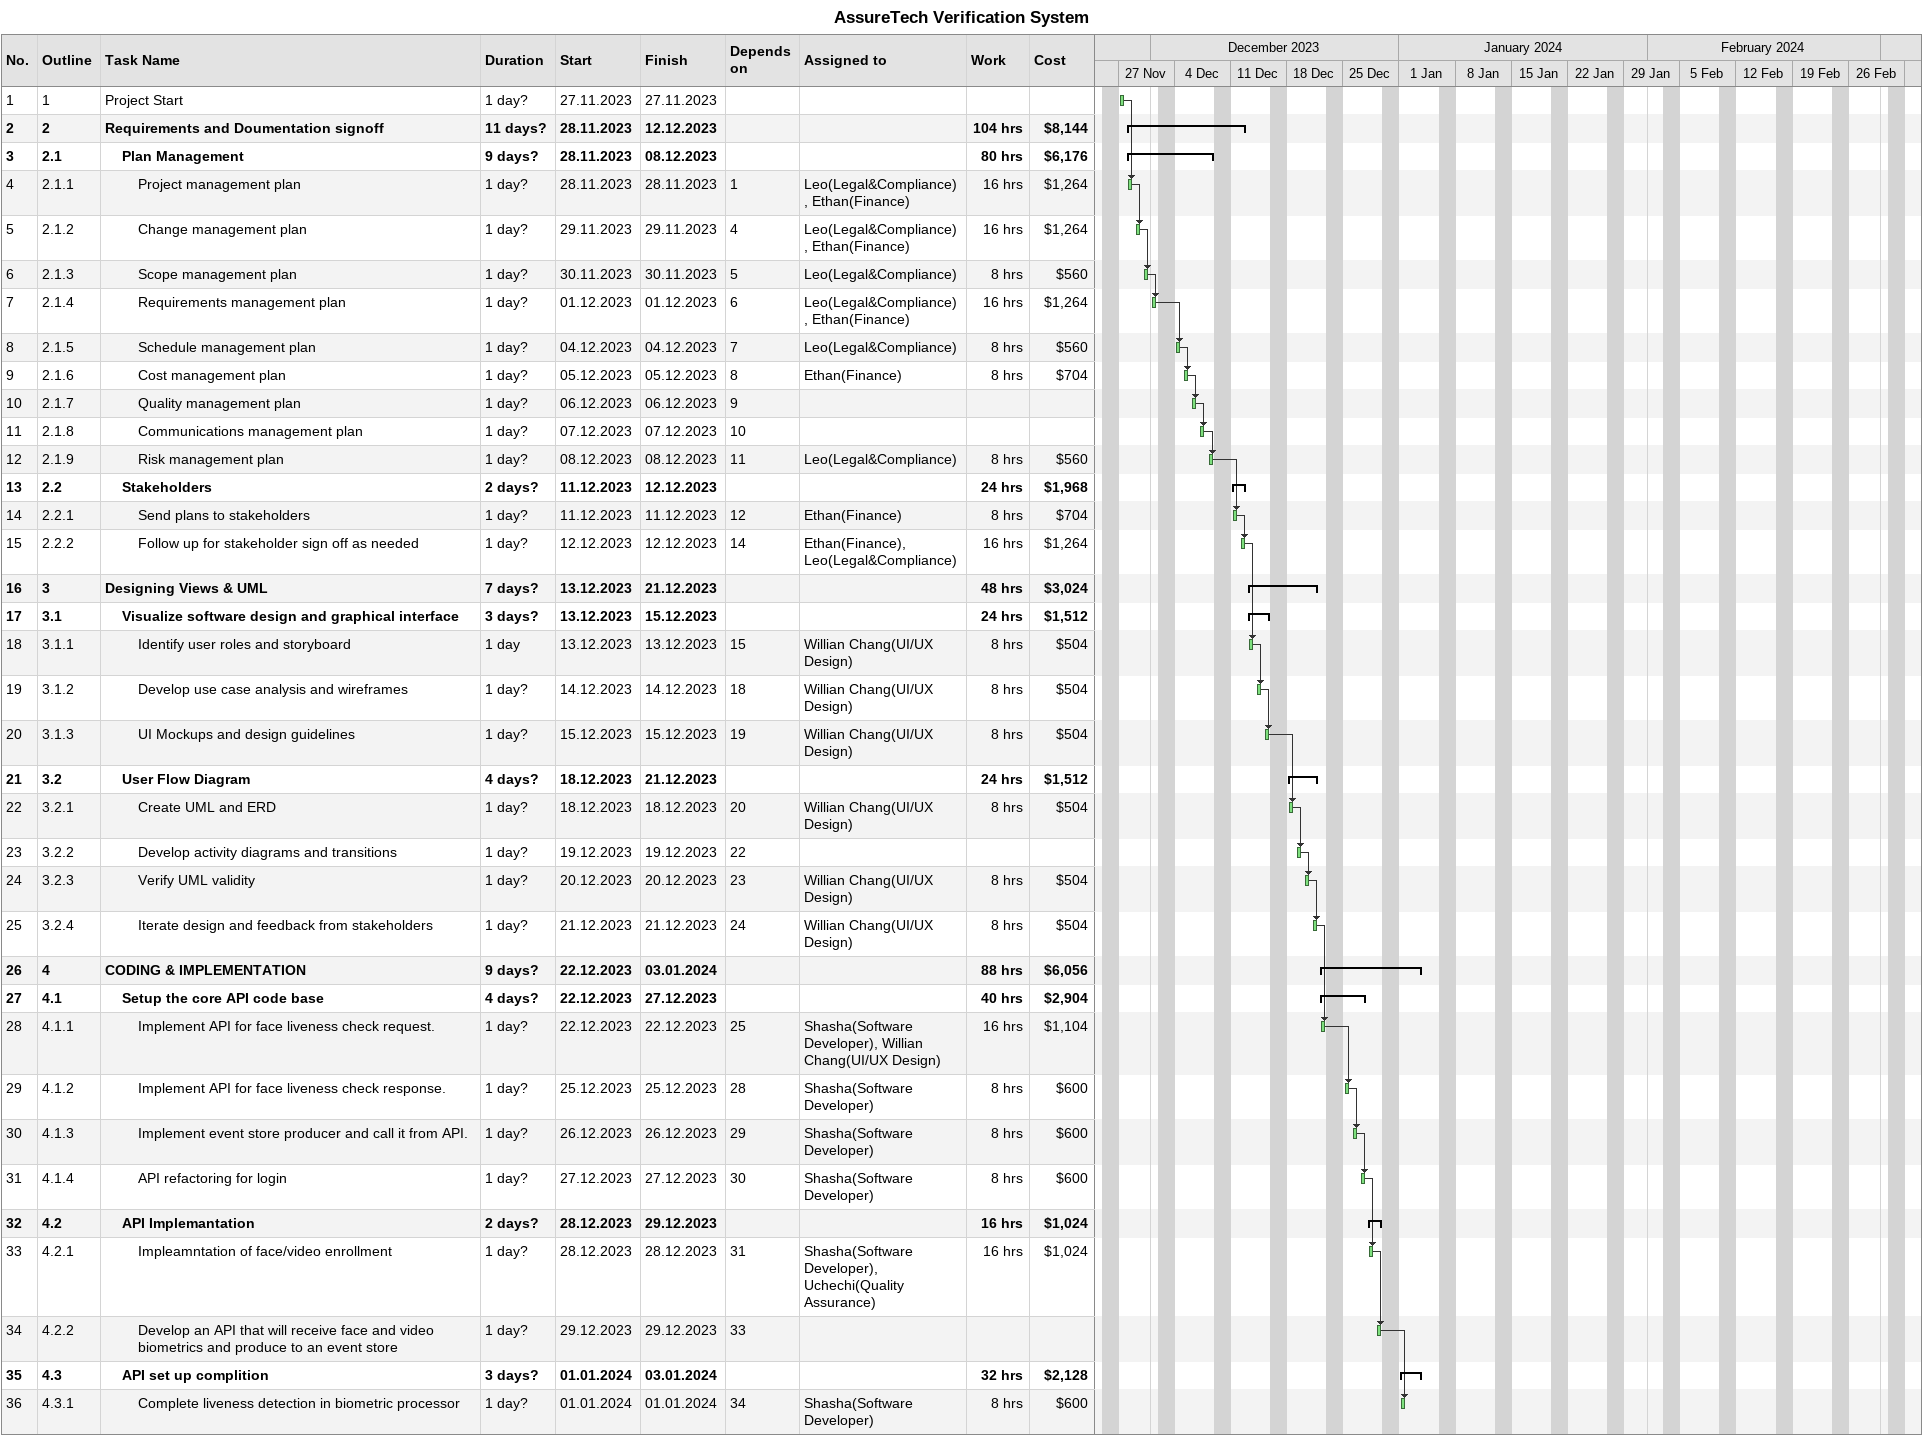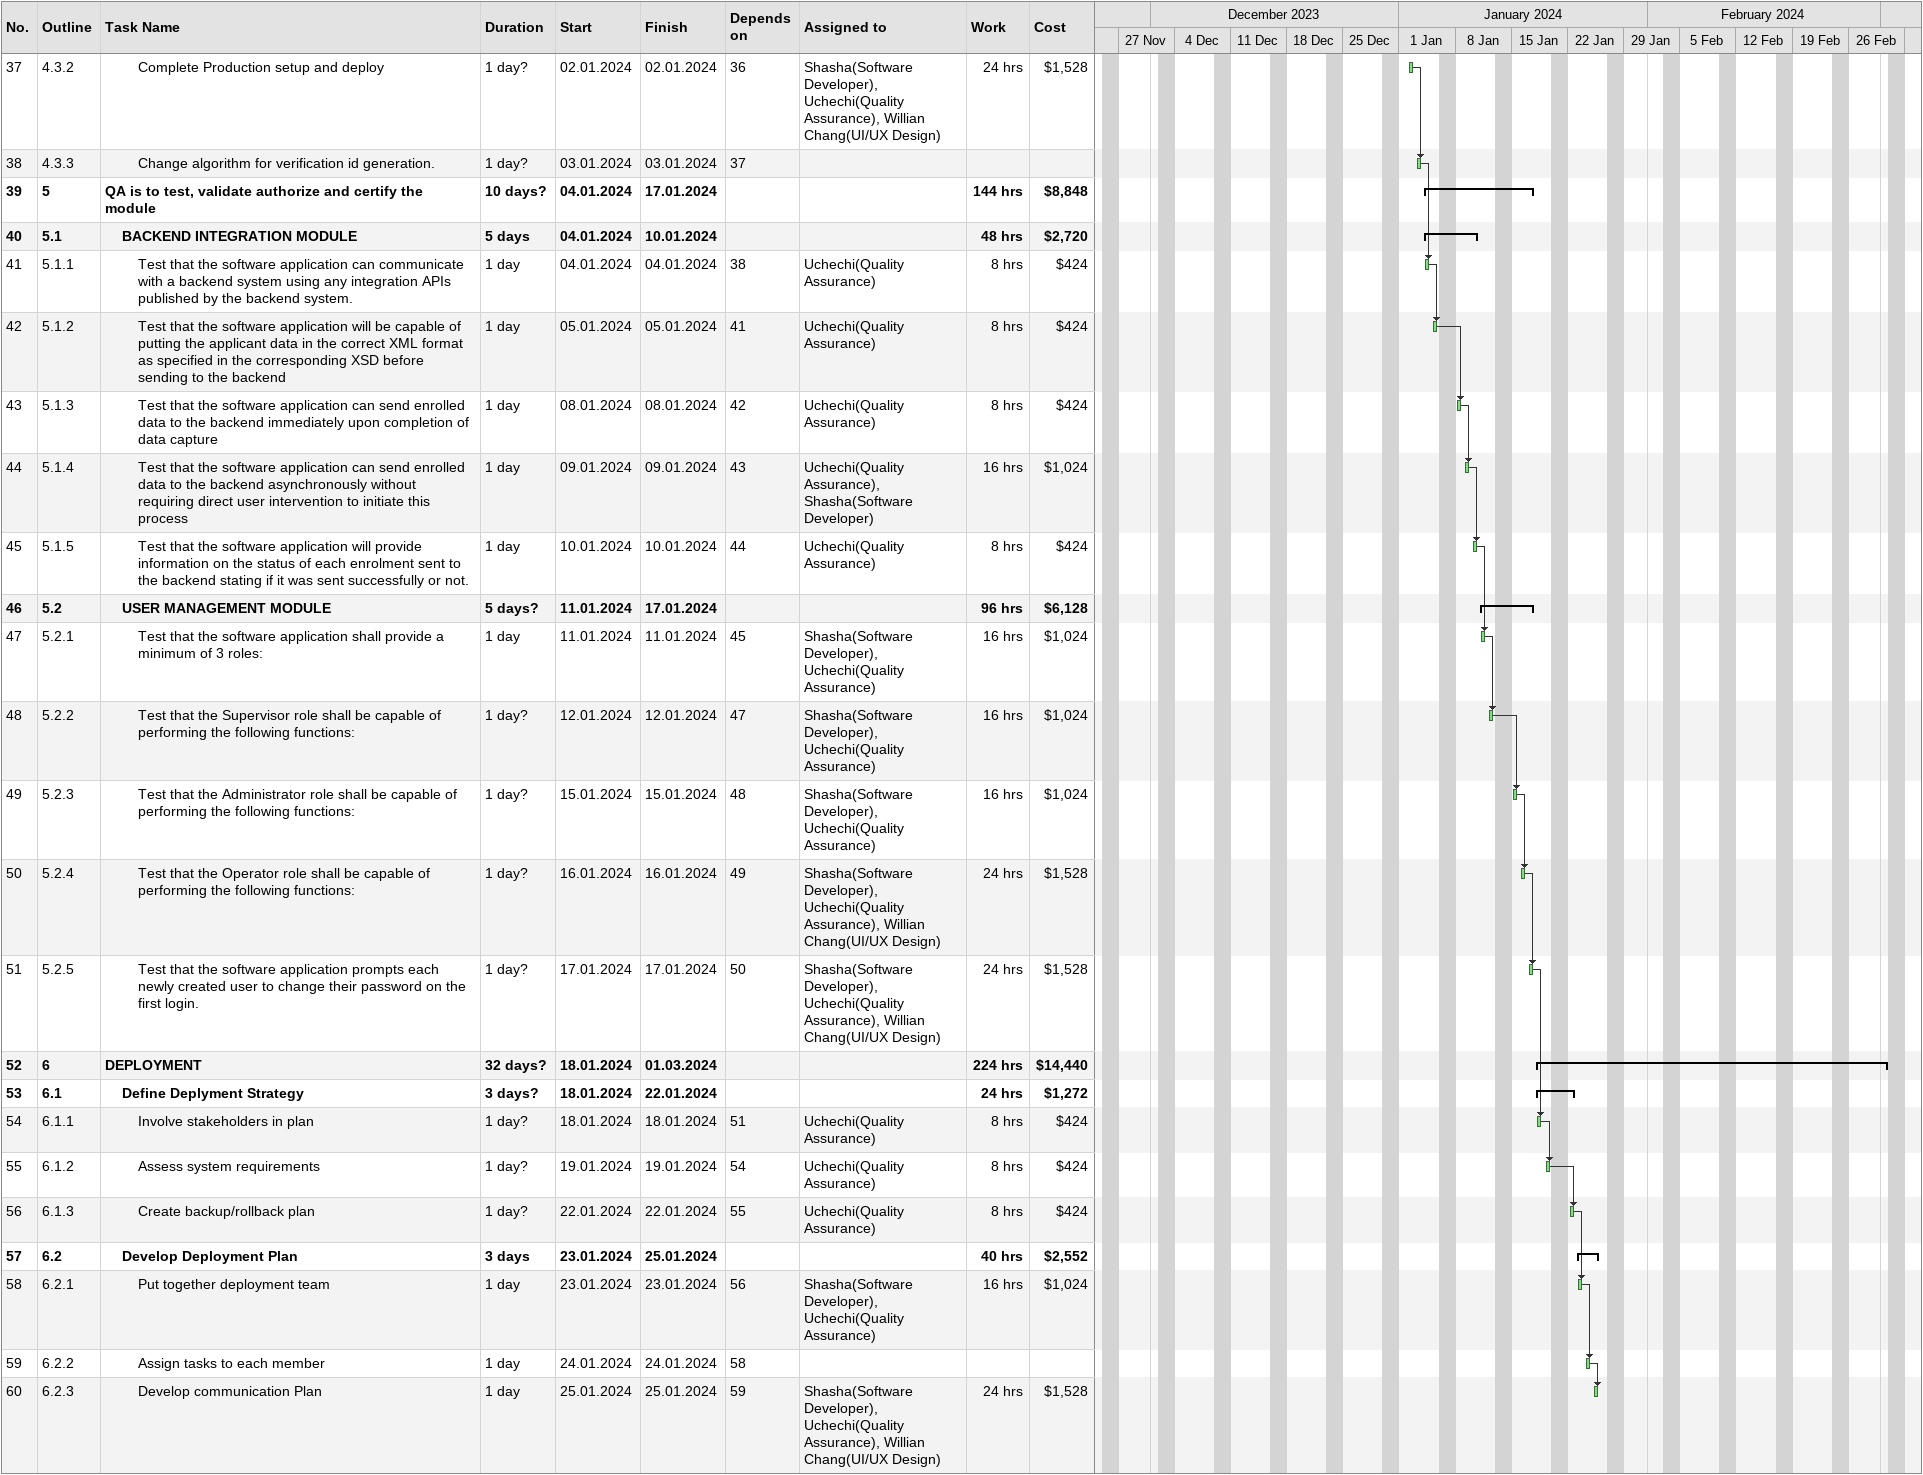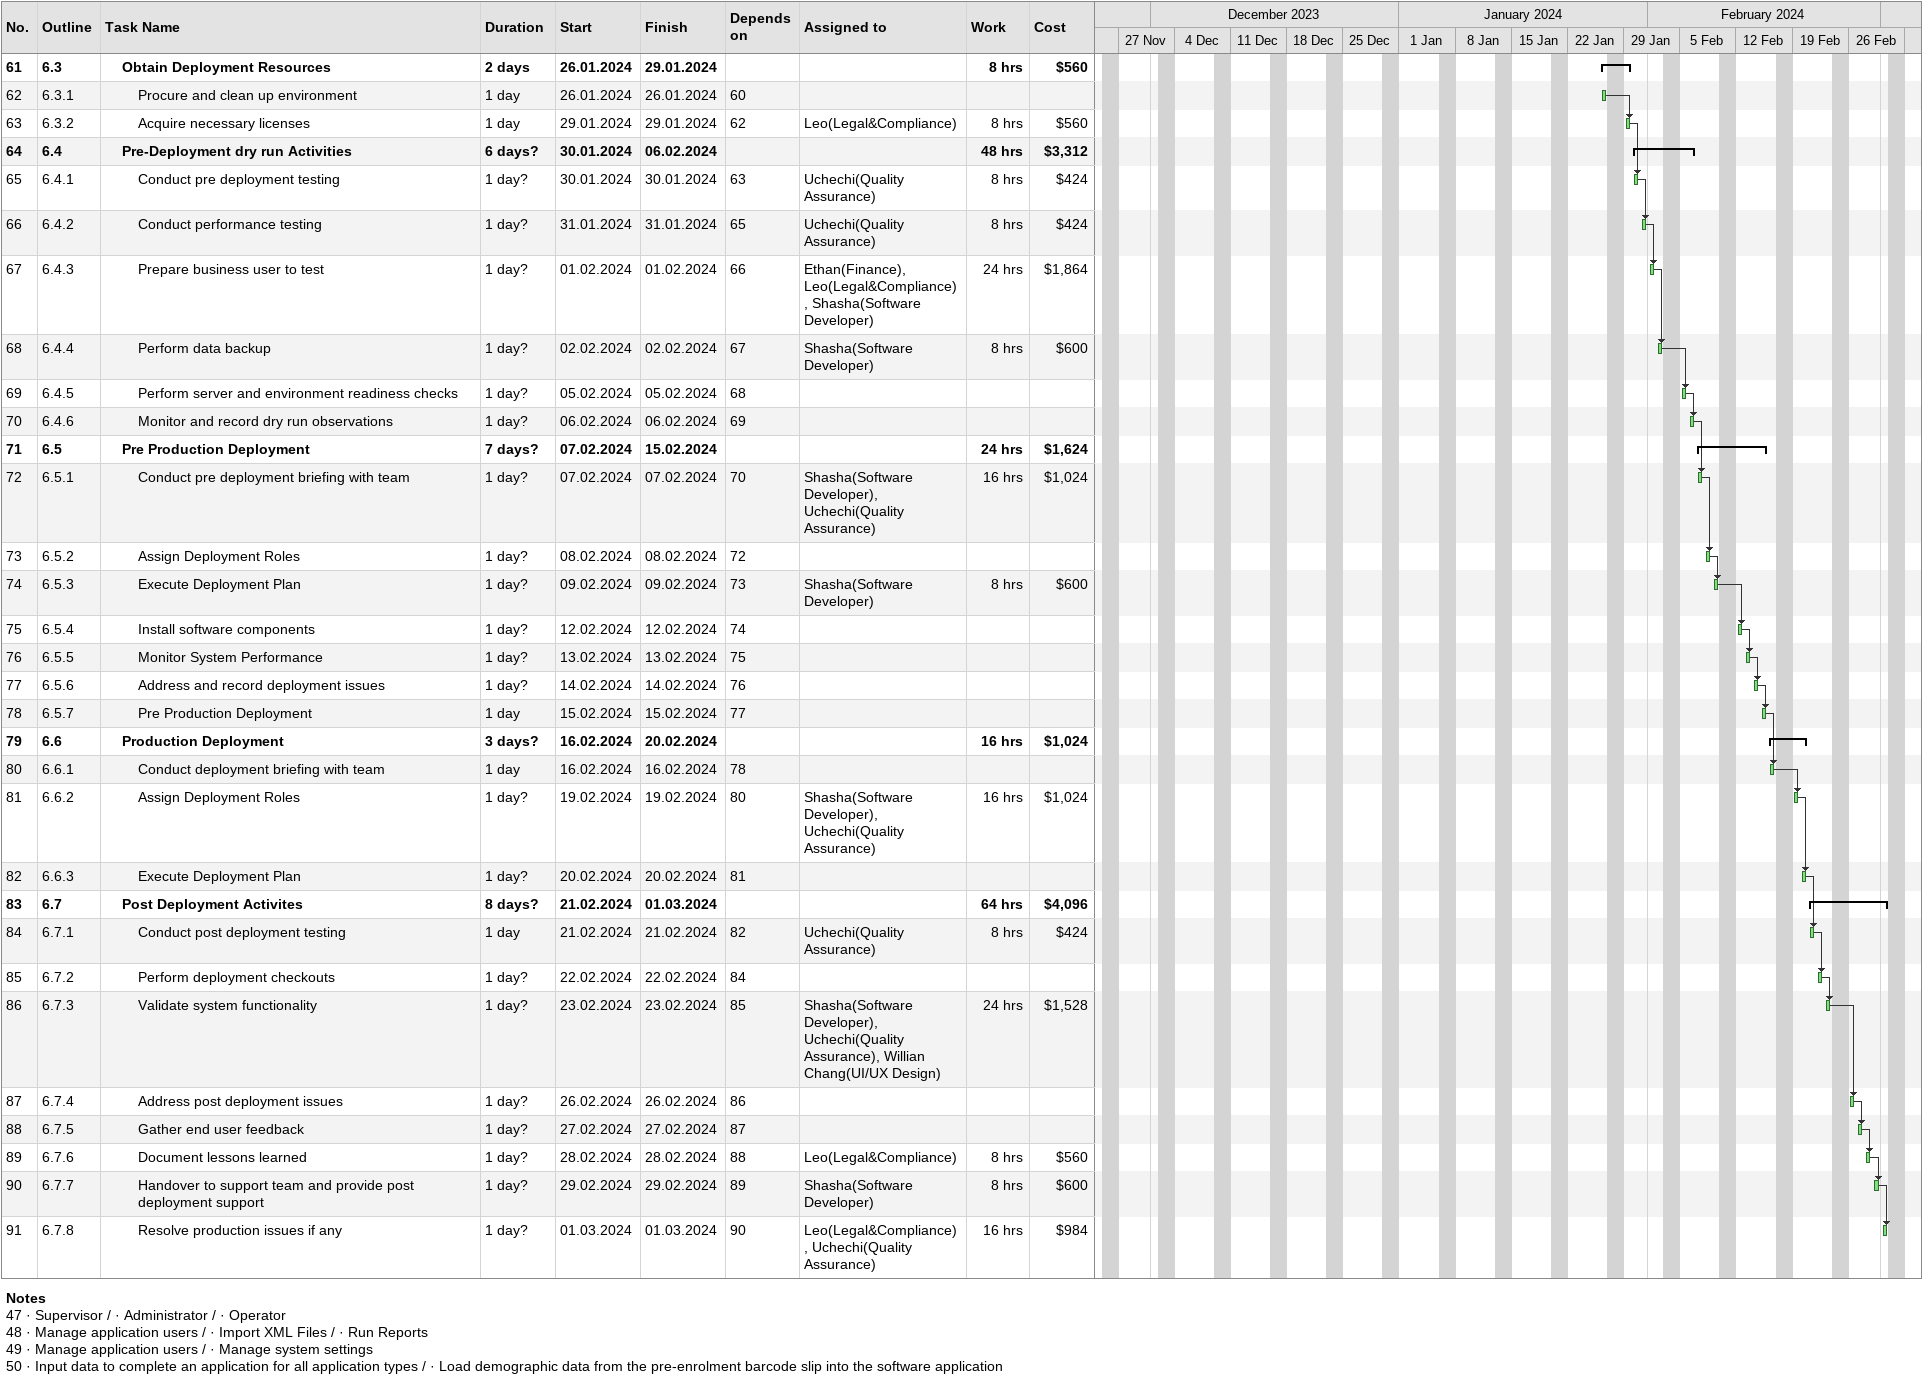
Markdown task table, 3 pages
AssureTech Verification System

| ID | WBS | Task | Duration | Start | Finish | Predecessors | Resources | Work (h) | Cost ($) |
|---|---|---|---|---|---|---|---|---|---|
| 1 | 1 | Project Start | 1d? | 2023-11-27 | 2023-11-27 |  |  |  |  |
| 2 | 2 | **Requirements and Doumentation signoff** | 11d? | 2023-11-28 | 2023-12-12 |  |  | 104 | 8144 |
| 3 | 2.1 | **Plan Management** | 9d? | 2023-11-28 | 2023-12-08 |  |  | 80 | 6176 |
| 4 | 2.1.1 | Project management plan | 1d? | 2023-11-28 | 2023-11-28 | 1 | Leo(Legal&Compliance), Ethan(Finance) | 16 | 1264 |
| 5 | 2.1.2 | Change management plan | 1d? | 2023-11-29 | 2023-11-29 | 4 | Leo(Legal&Compliance), Ethan(Finance) | 16 | 1264 |
| 6 | 2.1.3 | Scope management plan | 1d? | 2023-11-30 | 2023-11-30 | 5 | Leo(Legal&Compliance) | 8 | 560 |
| 7 | 2.1.4 | Requirements management plan | 1d? | 2023-12-01 | 2023-12-01 | 6 | Leo(Legal&Compliance), Ethan(Finance) | 16 | 1264 |
| 8 | 2.1.5 | Schedule management plan | 1d? | 2023-12-04 | 2023-12-04 | 7 | Leo(Legal&Compliance) | 8 | 560 |
| 9 | 2.1.6 | Cost management plan | 1d? | 2023-12-05 | 2023-12-05 | 8 | Ethan(Finance) | 8 | 704 |
| 10 | 2.1.7 | Quality management plan | 1d? | 2023-12-06 | 2023-12-06 | 9 |  |  |  |
| 11 | 2.1.8 | Communications management plan | 1d? | 2023-12-07 | 2023-12-07 | 10 |  |  |  |
| 12 | 2.1.9 | Risk management plan | 1d? | 2023-12-08 | 2023-12-08 | 11 | Leo(Legal&Compliance) | 8 | 560 |
| 13 | 2.2 | **Stakeholders** | 2d? | 2023-12-11 | 2023-12-12 |  |  | 24 | 1968 |
| 14 | 2.2.1 | Send plans to stakeholders | 1d? | 2023-12-11 | 2023-12-11 | 12 | Ethan(Finance) | 8 | 704 |
| 15 | 2.2.2 | Follow up for stakeholder sign off as needed | 1d? | 2023-12-12 | 2023-12-12 | 14 | Ethan(Finance), Leo(Legal&Compliance) | 16 | 1264 |
| 16 | 3 | **Designing Views & UML** | 7d? | 2023-12-13 | 2023-12-21 |  |  | 48 | 3024 |
| 17 | 3.1 | **Visualize software design and graphical interface** | 3d? | 2023-12-13 | 2023-12-15 |  |  | 24 | 1512 |
| 18 | 3.1.1 | Identify user roles and storyboard | 1d | 2023-12-13 | 2023-12-13 | 15 | Willian Chang(UI/UX Design) | 8 | 504 |
| 19 | 3.1.2 | Develop use case analysis and wireframes | 1d? | 2023-12-14 | 2023-12-14 | 18 | Willian Chang(UI/UX Design) | 8 | 504 |
| 20 | 3.1.3 | UI Mockups and design guidelines | 1d? | 2023-12-15 | 2023-12-15 | 19 | Willian Chang(UI/UX Design) | 8 | 504 |
| 21 | 3.2 | **User Flow Diagram** | 4d? | 2023-12-18 | 2023-12-21 |  |  | 24 | 1512 |
| 22 | 3.2.1 | Create UML and ERD | 1d? | 2023-12-18 | 2023-12-18 | 20 | Willian Chang(UI/UX Design) | 8 | 504 |
| 23 | 3.2.2 | Develop activity diagrams and transitions | 1d? | 2023-12-19 | 2023-12-19 | 22 |  |  |  |
| 24 | 3.2.3 | Verify UML validity | 1d? | 2023-12-20 | 2023-12-20 | 23 | Willian Chang(UI/UX Design) | 8 | 504 |
| 25 | 3.2.4 | Iterate design and feedback from stakeholders | 1d? | 2023-12-21 | 2023-12-21 | 24 | Willian Chang(UI/UX Design) | 8 | 504 |
| 26 | 4 | **CODING & IMPLEMENTATION** | 9d? | 2023-12-22 | 2024-01-03 |  |  | 88 | 6056 |
| 27 | 4.1 | **Setup the core API code base** | 4d? | 2023-12-22 | 2023-12-27 |  |  | 40 | 2904 |
| 28 | 4.1.1 | Implement API for face liveness check request. | 1d? | 2023-12-22 | 2023-12-22 | 25 | Shasha(Software Developer), Willian Chang(UI/UX Design) | 16 | 1104 |
| 29 | 4.1.2 | Implement API for face liveness check response. | 1d? | 2023-12-25 | 2023-12-25 | 28 | Shasha(Software Developer) | 8 | 600 |
| 30 | 4.1.3 | Implement event store producer and call it from API. | 1d? | 2023-12-26 | 2023-12-26 | 29 | Shasha(Software Developer) | 8 | 600 |
| 31 | 4.1.4 | API refactoring for login | 1d? | 2023-12-27 | 2023-12-27 | 30 | Shasha(Software Developer) | 8 | 600 |
| 32 | 4.2 | **API Implemantation** | 2d? | 2023-12-28 | 2023-12-29 |  |  | 16 | 1024 |
| 33 | 4.2.1 | Impleamntation of face/video enrollment | 1d? | 2023-12-28 | 2023-12-28 | 31 | Shasha(Software Developer), Uchechi(Quality Assurance) | 16 | 1024 |
| 34 | 4.2.2 | Develop an API that will receive face and video biometrics and produce to an event store | 1d? | 2023-12-29 | 2023-12-29 | 33 |  |  |  |
| 35 | 4.3 | **API set up complition** | 3d? | 2024-01-01 | 2024-01-03 |  |  | 32 | 2128 |
| 36 | 4.3.1 | Complete liveness detection in biometric processor | 1d? | 2024-01-01 | 2024-01-01 | 34 | Shasha(Software Developer) | 8 | 600 |
| 37 | 4.3.2 | Complete Production setup and deploy | 1d? | 2024-01-02 | 2024-01-02 | 36 | Shasha(Software Developer), Uchechi(Quality Assurance), Willian Chang(UI/UX Design) | 24 | 1528 |
| 38 | 4.3.3 | Change algorithm for verification id generation. | 1d? | 2024-01-03 | 2024-01-03 | 37 |  |  |  |
| 39 | 5 | **QA is to test, validate authorize and certify the module** | 10d? | 2024-01-04 | 2024-01-17 |  |  | 144 | 8848 |
| 40 | 5.1 | **BACKEND INTEGRATION MODULE** | 5d | 2024-01-04 | 2024-01-10 |  |  | 48 | 2720 |
| 41 | 5.1.1 | Test that the software application can communicate with a backend system using any integration APIs published by the backend system. | 1d | 2024-01-04 | 2024-01-04 | 38 | Uchechi(Quality Assurance) | 8 | 424 |
| 42 | 5.1.2 | Test that the software application will be capable of putting the applicant data in the correct XML format as specified in the corresponding XSD before sending to the backend | 1d | 2024-01-05 | 2024-01-05 | 41 | Uchechi(Quality Assurance) | 8 | 424 |
| 43 | 5.1.3 | Test that the software application can send enrolled data to the backend immediately upon completion of data capture | 1d | 2024-01-08 | 2024-01-08 | 42 | Uchechi(Quality Assurance) | 8 | 424 |
| 44 | 5.1.4 | Test that the software application can send enrolled data to the backend asynchronously without requiring direct user intervention to initiate this process | 1d | 2024-01-09 | 2024-01-09 | 43 | Uchechi(Quality Assurance), Shasha(Software Developer) | 16 | 1024 |
| 45 | 5.1.5 | Test that the software application will provide information on the status of each enrolment sent to the backend stating if it was sent successfully or not. | 1d | 2024-01-10 | 2024-01-10 | 44 | Uchechi(Quality Assurance) | 8 | 424 |
| 46 | 5.2 | **USER MANAGEMENT MODULE** | 5d? | 2024-01-11 | 2024-01-17 |  |  | 96 | 6128 |
| 47 | 5.2.1 | Test that the software application shall provide a minimum of 3 roles: | 1d | 2024-01-11 | 2024-01-11 | 45 | Shasha(Software Developer), Uchechi(Quality Assurance) | 16 | 1024 |
| 48 | 5.2.2 | Test that the Supervisor role shall be capable of performing the following functions: | 1d? | 2024-01-12 | 2024-01-12 | 47 | Shasha(Software Developer), Uchechi(Quality Assurance) | 16 | 1024 |
| 49 | 5.2.3 | Test that the Administrator role shall be capable of performing the following functions: | 1d? | 2024-01-15 | 2024-01-15 | 48 | Shasha(Software Developer), Uchechi(Quality Assurance) | 16 | 1024 |
| 50 | 5.2.4 | Test that the Operator role shall be capable of performing the following functions: | 1d? | 2024-01-16 | 2024-01-16 | 49 | Shasha(Software Developer), Uchechi(Quality Assurance), Willian Chang(UI/UX Design) | 24 | 1528 |
| 51 | 5.2.5 | Test that the software application prompts each newly created user to change their password on the first login. | 1d? | 2024-01-17 | 2024-01-17 | 50 | Shasha(Software Developer), Uchechi(Quality Assurance), Willian Chang(UI/UX Design) | 24 | 1528 |
| 52 | 6 | **DEPLOYMENT** | 32d? | 2024-01-18 | 2024-03-01 |  |  | 224 | 14440 |
| 53 | 6.1 | **Define Deplyment Strategy** | 3d? | 2024-01-18 | 2024-01-22 |  |  | 24 | 1272 |
| 54 | 6.1.1 | Involve stakeholders in plan | 1d? | 2024-01-18 | 2024-01-18 | 51 | Uchechi(Quality Assurance) | 8 | 424 |
| 55 | 6.1.2 | Assess system requirements | 1d? | 2024-01-19 | 2024-01-19 | 54 | Uchechi(Quality Assurance) | 8 | 424 |
| 56 | 6.1.3 | Create backup/rollback plan | 1d? | 2024-01-22 | 2024-01-22 | 55 | Uchechi(Quality Assurance) | 8 | 424 |
| 57 | 6.2 | **Develop Deployment Plan** | 3d | 2024-01-23 | 2024-01-25 |  |  | 40 | 2552 |
| 58 | 6.2.1 | Put together deployment team | 1d | 2024-01-23 | 2024-01-23 | 56 | Shasha(Software Developer), Uchechi(Quality Assurance) | 16 | 1024 |
| 59 | 6.2.2 | Assign tasks to each member | 1d | 2024-01-24 | 2024-01-24 | 58 |  |  |  |
| 60 | 6.2.3 | Develop communication Plan | 1d | 2024-01-25 | 2024-01-25 | 59 | Shasha(Software Developer), Uchechi(Quality Assurance), Willian Chang(UI/UX Design) | 24 | 1528 |
| 61 | 6.3 | **Obtain Deployment Resources** | 2d | 2024-01-26 | 2024-01-29 |  |  | 8 | 560 |
| 62 | 6.3.1 | Procure and clean up environment | 1d | 2024-01-26 | 2024-01-26 | 60 |  |  |  |
| 63 | 6.3.2 | Acquire necessary licenses | 1d | 2024-01-29 | 2024-01-29 | 62 | Leo(Legal&Compliance) | 8 | 560 |
| 64 | 6.4 | **Pre-Deployment dry run Activities** | 6d? | 2024-01-30 | 2024-02-06 |  |  | 48 | 3312 |
| 65 | 6.4.1 | Conduct pre deployment testing | 1d? | 2024-01-30 | 2024-01-30 | 63 | Uchechi(Quality Assurance) | 8 | 424 |
| 66 | 6.4.2 | Conduct performance testing | 1d? | 2024-01-31 | 2024-01-31 | 65 | Uchechi(Quality Assurance) | 8 | 424 |
| 67 | 6.4.3 | Prepare business user to test | 1d? | 2024-02-01 | 2024-02-01 | 66 | Ethan(Finance), Leo(Legal&Compliance), Shasha(Software Developer) | 24 | 1864 |
| 68 | 6.4.4 | Perform data backup | 1d? | 2024-02-02 | 2024-02-02 | 67 | Shasha(Software Developer) | 8 | 600 |
| 69 | 6.4.5 | Perform server and environment readiness checks | 1d? | 2024-02-05 | 2024-02-05 | 68 |  |  |  |
| 70 | 6.4.6 | Monitor and record dry run observations | 1d? | 2024-02-06 | 2024-02-06 | 69 |  |  |  |
| 71 | 6.5 | **Pre Production Deployment** | 7d? | 2024-02-07 | 2024-02-15 |  |  | 24 | 1624 |
| 72 | 6.5.1 | Conduct pre deployment briefing with team | 1d? | 2024-02-07 | 2024-02-07 | 70 | Shasha(Software Developer), Uchechi(Quality Assurance) | 16 | 1024 |
| 73 | 6.5.2 | Assign Deployment Roles | 1d? | 2024-02-08 | 2024-02-08 | 72 |  |  |  |
| 74 | 6.5.3 | Execute Deployment Plan | 1d? | 2024-02-09 | 2024-02-09 | 73 | Shasha(Software Developer) | 8 | 600 |
| 75 | 6.5.4 | Install software components | 1d? | 2024-02-12 | 2024-02-12 | 74 |  |  |  |
| 76 | 6.5.5 | Monitor System Performance | 1d? | 2024-02-13 | 2024-02-13 | 75 |  |  |  |
| 77 | 6.5.6 | Address and record deployment issues | 1d? | 2024-02-14 | 2024-02-14 | 76 |  |  |  |
| 78 | 6.5.7 | Pre Production Deployment | 1d | 2024-02-15 | 2024-02-15 | 77 |  |  |  |
| 79 | 6.6 | **Production Deployment** | 3d? | 2024-02-16 | 2024-02-20 |  |  | 16 | 1024 |
| 80 | 6.6.1 | Conduct deployment briefing with team | 1d | 2024-02-16 | 2024-02-16 | 78 |  |  |  |
| 81 | 6.6.2 | Assign Deployment Roles | 1d? | 2024-02-19 | 2024-02-19 | 80 | Shasha(Software Developer), Uchechi(Quality Assurance) | 16 | 1024 |
| 82 | 6.6.3 | Execute Deployment Plan | 1d? | 2024-02-20 | 2024-02-20 | 81 |  |  |  |
| 83 | 6.7 | **Post Deployment Activites** | 8d? | 2024-02-21 | 2024-03-01 |  |  | 64 | 4096 |
| 84 | 6.7.1 | Conduct post deployment testing | 1d | 2024-02-21 | 2024-02-21 | 82 | Uchechi(Quality Assurance) | 8 | 424 |
| 85 | 6.7.2 | Perform deployment checkouts | 1d? | 2024-02-22 | 2024-02-22 | 84 |  |  |  |
| 86 | 6.7.3 | Validate system functionality | 1d? | 2024-02-23 | 2024-02-23 | 85 | Shasha(Software Developer), Uchechi(Quality Assurance), Willian Chang(UI/UX Design) | 24 | 1528 |
| 87 | 6.7.4 | Address post deployment issues | 1d? | 2024-02-26 | 2024-02-26 | 86 |  |  |  |
| 88 | 6.7.5 | Gather end user feedback | 1d? | 2024-02-27 | 2024-02-27 | 87 |  |  |  |
| 89 | 6.7.6 | Document lessons learned | 1d? | 2024-02-28 | 2024-02-28 | 88 | Leo(Legal&Compliance) | 8 | 560 |
| 90 | 6.7.7 | Handover to support team and provide post deployment support | 1d? | 2024-02-29 | 2024-02-29 | 89 | Shasha(Software Developer) | 8 | 600 |
| 91 | 6.7.8 | Resolve production issues if any | 1d? | 2024-03-01 | 2024-03-01 | 90 | Leo(Legal&Compliance), Uchechi(Quality Assurance) | 16 | 984 |

Notes
- 47: · Supervisor / · Administrator / · Operator
- 48: · Manage application users / · Import XML Files / · Run Reports
- 49: · Manage application users / · Manage system settings
- 50: · Input data to complete an application for all application types / · Load demographic data from the pre-enrolment barcode slip into the software application
